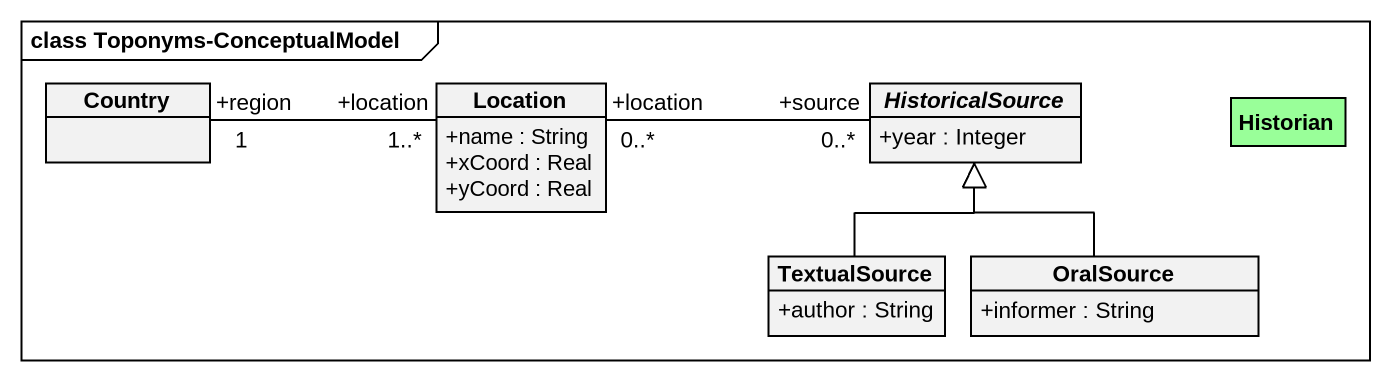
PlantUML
@startuml
mainframe class Toponyms-ConceptualModel
hide circle
hide empty members
skinparam classAttributeIconSize 0
class Country
class Location {
  +name : String
  +xCoord : Real
  +yCoord : Real
}
abstract class HistoricalSource {
  +year : Integer
}
class Historian #99FF99
class TextualSource {
  +author : String
}
class OralSource {
  +informer : String
}
Country "+region\n1" -right- "+location\n1..*" Location
Location "+location\n0..*" -right- "+source\n0..*" HistoricalSource
TextualSource -up-|> HistoricalSource
OralSource -up-|> HistoricalSource
@enduml
